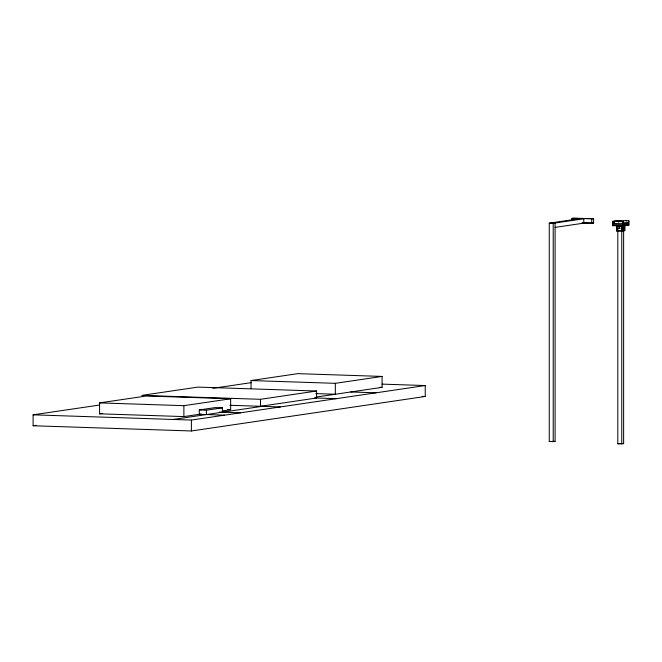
<?xml version="1.0" encoding="UTF-8"?>
<svg xmlns="http://www.w3.org/2000/svg" width="662" height="662" viewBox="0 0 662 662"><rect width="100%" height="100%" fill="white"/><g stroke="black" fill="none" stroke-linecap="round" stroke-linejoin="round"><path stroke-width="0.99" d="M614.319 225.37L612.433 225.651L622.768 225.974L628.9 225.063L628.9 220.843L618.871 220.487L612.458 221.422L623.182 221.687L623.182 223.723L614.245 223.466M571.918 220.132L571.918 218.386L573.788 218.112L593.582 218.766L593.582 223.127L581.815 223.077M551.123 222.887L555.079 223.02L555.079 441.355L553.209 441.628L549.253 441.496L549.253 223.16L579.838 218.65M549.253 223.16L553.209 223.293L583.793 218.783L583.793 223.144L555.079 227.38M571.918 218.386L593.582 218.766M623.182 221.687L622.768 225.974M628.9 220.843L628.486 222.945L623.182 223.723M624.374 225.469L615.329 225.485M622.23 226.52L624.945 226.114L624.945 230.699L616.487 230.914L616.487 226.33L622.23 226.52L622.23 231.104M616.487 230.914L618.3 230.649M201.273 414.023L183.887 416.588L99.598 413.816L99.598 402.893L146.36 395.992L230.657 398.772L230.657 409.687L222.523 410.887M251.03 388.486L251.03 380.551L297.801 373.649L382.09 376.43L382.09 387.344L316.138 397.076M382.065 384.125L425.236 385.549L425.236 396.464L191.401 430.97L33.1 425.757L33.1 414.834L99.474 405.045M212.816 388.313L251.618 382.586M99.598 413.816L102.643 413.361M33.1 425.757L36.162 425.302M99.598 402.893L183.887 405.674L230.657 398.772M251.03 380.551L335.328 383.331L382.09 376.43M260.472 399.302L316.593 391.019L316.593 398.011L260.472 406.294L260.472 399.302L141.742 395.388L197.864 387.105L316.593 391.019M224.608 415.157L199.279 414.321L199.279 409.952L215.274 407.593L222.399 407.825L222.399 412.194M199.279 409.952L206.403 410.192L222.399 407.825M173.196 419.46L262.053 406.344M33.1 414.834L191.401 420.056L425.236 385.549M549.253 441.496L555.079 441.355M617.803 225.419L617.803 443.755L623.629 443.614L623.629 225.279M617.803 443.755L623.629 443.614M612.846 221.398L613.302 221.431M626.078 220.777L626.533 220.81M612.871 224.526L612.433 224.567L622.768 224.881L628.9 223.971L627.741 223.93M612.855 225.618L613.318 225.651M620.286 225.85L620.749 225.85M620.724 225.883L620.319 225.883M626.335 224.989L626.211 225.03M613.318 225.618L613.153 221.472M614.493 221.431L615.213 221.456M582.692 222.771L593.582 223.127M380.038 387.278L382.09 387.344M350.711 391.97L376.041 392.806M422.157 396.364L425.236 396.464M315.791 393.6L335.328 394.246L335.328 383.331M314.524 397.945L336.379 398.665M229.888 405.285L280.258 406.94M227.571 409.588L230.657 409.687M219.345 412.095L240.604 412.798M620.062 220.595L613.691 221.356L614.162 221.422L614.162 223.458L614.079 221.422M622.868 222.738L628.486 222.945M624.283 223.806L625.433 223.847M626.012 224.964L628.9 225.063M623.778 225.27L623.778 230.732L621.808 231.021L617.654 230.881L617.654 225.428M621.759 225.552L621.759 443.888M618.606 220.52L618.606 222.084M614.41 223.466L614.245 221.431L614.328 223.466M612.59 221.406L612.598 225.626M591.712 219.039L591.712 223.408M553.209 223.293L553.209 441.628M206.403 410.192L206.403 414.553M191.401 420.056L191.401 430.97M183.887 405.674L183.887 416.588M622.611 228.133C623.074 229.441 622.934 226.694 622.611 228.133M623.397 228.158C623.852 229.449 623.753 226.735 623.397 228.158M618.97 228.225L619.748 228.373L618.978 228.15M619.342 228.175C620.286 229.631 620.112 226.735 619.342 228.133M612.449 224.559L612.474 224.567A7.241 0.505 0 0 1 612.59 224.534L612.482 224.55"/></g></svg>
